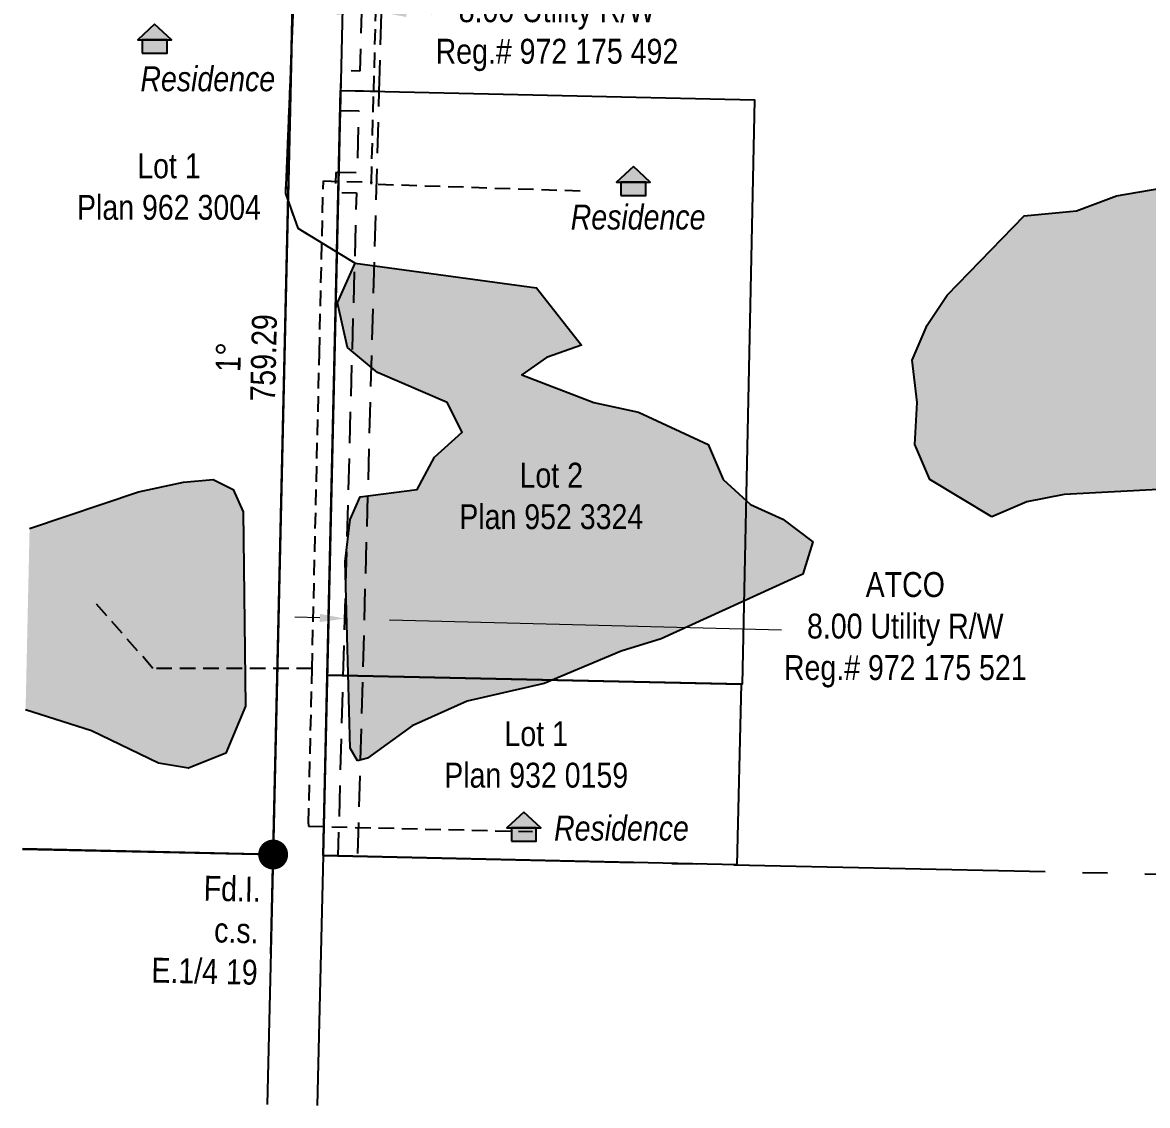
# Model space of a CAD drawing. Extents: x 397736 to 405633, y 6113180 to 6118658.
# Drawn here: x 398606.5 to 399058.3, y 6114017.9 to 6114452.6 of the extents above; entities that cross this region are included whole.
import ezdxf
from ezdxf.enums import TextEntityAlignment as Align

# ---------------------------------------------------------------- set-up
doc = ezdxf.new("R2010")
doc.units = 0
doc.header["$LTSCALE"] = 5
doc.header["$PDSIZE"] = 0.5
for name, pattern in [('foc-FLOWLINE', [3.75, 2.5, -1.25]), ('foc-QUARTERLINE', [33, 25, -3, 2, -3]), ('foc-WHEELTRACKS', [2, 0.4, -1.6]), ('UG_PIPE', [1.875, 1.25, -0.625])]:
    doc.linetypes.add(name, pattern=pattern)
doc.layers.get('Defpoints').update_dxf_attribs({"color": 9})
for name, color, linetype in [('AS-PIPE-UG', 44, 'UG_PIPE'), ('AS-RESIDENCE', 14, 'Continuous'), ('AS-TELUS', 224, 'foc-TEL'), ('F-EZE', 190, 'foc-FLOWLINE'), ('L-BD', 7, 'Continuous'), ('L-MON', 1, 'Continuous'), ('L-MON-T', 1, 'Continuous'), ('L-SEC', 7, 'Continuous'), ('L-SECQ', 8, 'foc-QUARTERLINE'), ('L-TITLEDB', 4, 'Continuous'), ('L-TITLEDB-T', 4, 'Continuous'), ('T-WATER', 160, 'Continuous'), ('T-WATER-H', 133, 'Continuous'), ('T-WATER-P3', 160, 'foc-WHEELTRACKS')]:
    doc.layers.add(name, color=color, linetype=linetype)
doc.layers.add('F-EZE-T', color=190, linetype='Continuous', lineweight=9)
doc.styles.add('80CG', font='ARIALN.TTF', dxfattribs={"height": 10})
doc.styles.add('80L', font='ARIALN.TTF', dxfattribs={"height": 10})
doc.styles.add('foc-LtypeFont', font='ARIALN.TTF', dxfattribs={"height": 7.35})
doc.linetypes.add('foc-TEL', pattern='A,2,-1,["T",foc-LtypeFont,S=0.2,R=0,X=-0.425,Y=-0.75],-1.24,8', length=12.24)
doc.linetypes.add('foc-TEL-NOLINE', pattern='A,0,-2,["T",foc-LtypeFont,S=0.2,R=0,X=-0.425,Y=-0.75],-10.24', length=12.24)
doc.linetypes.add('foc-TOPO-flowdirection-NOLINE', pattern='A,0,[">",foc-LtypeFont,S=0.3,R=0,X=0,Y=-0.945],-20,[">",foc-LtypeFont,S=0.3,R=0,X=0,Y=-0.945],0', length=20)
doc.dimstyles.new('Compass 5 000', dxfattribs={"dimscale": 5, "dimtxt": 9, "dimasz": 2, "dimexe": 0.2, "dimexo": 0.0625, "dimgap": 0.5, "dimtad": 0, "dimtih": 1, "dimtoh": 1, "dimzin": 0, "dimdsep": 46, "dimtxsty": '80CG', "dimcen": 0.1, "dimse1": 1, "dimse2": 1, "dimclrd": 256, "dimclrt": 256, "dimaunit": 1, "dimadec": 4, "dimazin": 0, "dimtfac": 0.06, "dimtofl": 0, "dimtmove": 0, "dimatfit": 1, "dimfxl": 0.2, "dimtolj": 1, "dimtzin": 0, "dimlwd": -1, "dimarcsym": 0})

# ---------------------------------------------------------------- blocks, each defined once
blk = doc.blocks.new('res_occ')
for points in [[(0.1, 0.891), (-1.257, -0.374), (1.457, -0.374)], [(-0.9, -1.425), (1.1, -1.425), (1.1, -0.374), (-0.9, -0.374)]]:
    blk.add_hatch(color=14).paths.add_polyline_path(points)
at = {"color": 14}
for points in [[(0.1, 0.891), (-1.257, -0.374), (1.457, -0.374)], [(-0.9, -1.425), (1.1, -1.425), (1.1, -0.374), (-0.9, -0.374)]]:
    blk.add_lwpolyline(points, close=True, dxfattribs=at)
blk = doc.blocks.new('*D46')
at = {"layer": 'Defpoints', "color": 0, "transparency": 16777216}
for p in [(398750.65, 6114456.75), (398737.1, 6114241.19), (398745.09, 6114240.99)]:
    blk.add_point(p, dxfattribs=at)
at = {"layer": 'F-EZE-T', "transparency": 16777216}
for p, q in [((398732.66, 6114457.21), (398722.66, 6114457.47)), ((398760.64, 6114456.49), (398770.64, 6114456.24))]:
    blk.add_line(p, q, dxfattribs=at)
for points in [[(398732.7, 6114458.88), (398732.61, 6114455.55), (398742.65, 6114456.96)], [(398760.69, 6114458.16), (398760.6, 6114454.83), (398750.65, 6114456.75)]]:
    blk.add_solid(points, dxfattribs=at)
at = {"layer": 'F-EZE-T', "transparency": 16777216, "insert": (398821.13, 6114456.24), "char_height": 10, "attachment_point": 5, "style": '80CG'}
blk.add_mtext('\\A1;ATCO\\P8.00 Utility R/W\\PReg.# 972 175 492', dxfattribs=at)
blk = doc.blocks.new('*D47')
at = {"layer": 'Defpoints', "color": 0, "transparency": 16777216}
for p in [(398736.94, 6114252.62), (398744.93, 6114252.41), (398743.92, 6114213.13)]:
    blk.add_point(p, dxfattribs=at)
at = {"layer": 'F-EZE-T', "transparency": 16777216}
for p, q in [((398725.93, 6114213.59), (398715.93, 6114213.85)), ((398753.92, 6114212.87), (398911.27, 6114208.82))]:
    blk.add_line(p, q, dxfattribs=at)
for points in [[(398725.97, 6114215.25), (398725.89, 6114211.92), (398735.93, 6114213.33)], [(398753.96, 6114214.53), (398753.87, 6114211.2), (398743.92, 6114213.13)]]:
    blk.add_solid(points, dxfattribs=at)
at = {"layer": 'F-EZE-T', "transparency": 16777216, "insert": (398961, 6114208.82), "char_height": 10, "attachment_point": 5, "style": '80CG'}
blk.add_mtext('\\A1;ATCO\\P8.00 Utility R/W\\PReg.# 972 175 521', dxfattribs=at)
blk = doc.blocks.new('fdia')
at = {"color": 255, "const_width": 1}
blk.add_lwpolyline([(-0.5, 0, 1), (0.5, 0, 1)], format="xyb", close=True, dxfattribs=at)
blk = doc.blocks.new('Fdiaa')
blk.add_blockref('fdia', (0, 0))
blk = doc.blocks.new('fdib')
at = {"color": 1, "const_width": 1.6}
blk.add_lwpolyline([(-0.4, 0, 1), (0.4, 0, 1)], format="xyb", close=True, dxfattribs=at)
at = {"color": 1}
blk.add_circle((0, 0), 0.8, dxfattribs=at)
blk = doc.blocks.new('Fdibb')
blk.add_blockref('fdib', (0, 0))
blk = doc.blocks.new('fdicc')
for name in ['Fdibb', 'Fdiaa']:
    blk.add_blockref(name, (0, 0))
blk = doc.blocks.new('FDI')
blk.add_blockref('fdicc', (0, 0))

msp = doc.modelspace()

# ---------------------------------------------------------------- hatches: boundary and pattern name
at = {"layer": 'T-WATER-H'}
h = msp.add_hatch(color=256, dxfattribs=at)
h.dxf.hatch_style = 1
h.paths.add_polyline_path([(398995.801, 6114254.19), (398970.826, 6114269.175), (398964.832, 6114283.159), (398965.831, 6114300.144), (398963.833, 6114317.126), (398969.827, 6114331.113), (398977.819, 6114343.103), (399008.788, 6114375.074), (399029.767, 6114377.074), (399045.751, 6114383.069), (399063.733, 6114386.067), (399079.717, 6114384.069), (399100.696, 6114370.082), (399108.688, 6114325.126), (399099.697, 6114312.139), (399092.704, 6114280.171), (399080.716, 6114272.178), (399062.734, 6114265.186), (399024.772, 6114263.184), (399009.787, 6114260.186)])
h = msp.add_hatch(color=256, dxfattribs=at)
h.dxf.hatch_style = 1
h.paths.add_polyline_path([(398741.055, 6114156.263), (398738.058, 6114161.259), (398736.06, 6114236.186), (398738.058, 6114253.169), (398742.054, 6114262.16), (398765.031, 6114265.159), (398772.024, 6114278.148), (398783.013, 6114288.139), (398777.019, 6114300.126), (398749.047, 6114312.112), (398737.059, 6114322.102), (398733.063, 6114340.084), (398740.056, 6114356.069), (398812.983, 6114346.085), (398830.965, 6114323.109), (398816.979, 6114318.113), (398806.989, 6114311.118), (398835.96, 6114300.132), (398853.942, 6114296.138), (398881.914, 6114283.152), (398887.908, 6114269.166), (398898.897, 6114259.177), (398911.884, 6114253.184), (398923.872, 6114244.195), (398919.876, 6114231.207), (398862.933, 6114205.226), (398846.949, 6114200.231), (398815.98, 6114187.24), (398785.011, 6114180.243), (398763.033, 6114170.252), (398745.051, 6114157.263)])
h = msp.add_hatch(color=256, dxfattribs=at)
h.dxf.hatch_style = 1
h.paths.add_polyline_path([(398609.375, 6114249.557), (398653.143, 6114264.15), (398671.125, 6114268.148), (398683.113, 6114269.148), (398691.105, 6114265.153), (398695.101, 6114256.162), (398696.1, 6114178.237), (398688.108, 6114159.255), (398673.123, 6114153.259), (398661.135, 6114155.257), (398634.162, 6114168.242), (398607.758, 6114176.641)])

# ---------------------------------------------------------------- linework, layer by layer
at = {"layer": 'AS-PIPE-UG'}
for points in [[(398746.603, 6114388.567), (398747.566, 6114424.995), (398760.272, 6114905.55), (398745.579, 6114905.871), (398745.429, 6114905.874), (398744.579, 6114905.893), (398725.255, 6114906.315), (398723.432, 6114906.355), (398707.785, 6114906.697), (398624.433, 6114908.519)], [(398721.36, 6114130.972), (398722.799, 6114193.245), (398725.731, 6114320.044), (398727.325, 6114388.997)], [(398727.325, 6114388.997), (398746.603, 6114388.567)], [(398746.603, 6114388.567), (398746.58, 6114387.682)], [(398830.505, 6114384.918), (398746.58, 6114387.682)], [(398722.799, 6114193.245), (398658.913, 6114193.358), (398634.399, 6114221.223)], [(398721.36, 6114130.973), (398721.336, 6114129.985), (398811.344, 6114127.829)]]:
    msp.add_lwpolyline(points, dxfattribs=at)
at = {"layer": 'AS-TELUS', "linetype": 'foc-TEL-NOLINE', "flags": 128}
msp.add_lwpolyline([(398706.209, 6114078.81), (398728.314, 6115046.98)], dxfattribs=at)
at = {"layer": 'F-EZE', "flags": 128}
for points in [[(398749.758, 6114424.945), (398763.243, 6114907.323), (398755.249, 6114907.546), (398741.986, 6114433.081), (398734.439, 6114433.292), (398734.256, 6114425.297), (398741.081, 6114425.142), (398749.758, 6114424.945)], [(398749.758, 6114424.945), (398734.256, 6114425.297), (398734.074, 6114417.302), (398741.54, 6114417.129), (398740.843, 6114392.223), (398732.374, 6114392.442), (398732.168, 6114384.448), (398740.619, 6114384.212), (398733.179, 6114118.043), (398741.174, 6114117.866), (398749.758, 6114424.945)]]:
    msp.add_lwpolyline(points, close=True, dxfattribs=at)
at = {"layer": 'L-SEC', "flags": 128}
for points in [[(398725.512, 6114922.413), (398707.169, 6114118.618)], [(398745.578, 6114921.964), (398727.255, 6114118.174)], [(398707.169, 6114118.618), (398704.825, 6114018.305)], [(398727.255, 6114118.174), (398724.883, 6114017.874)]]:
    msp.add_lwpolyline(points, dxfattribs=at)
at = {"layer": 'L-SECQ'}
for p, q in [((398707.169, 6114118.618), (398606.521, 6114120.84)), ((398727.255, 6114118.174), (399533.774, 6114100.339))]:
    msp.add_line(p, q, dxfattribs=at)
at = {"layer": 'L-TITLEDB', "flags": 128}
msp.add_lwpolyline([(398606.575, 6114120.824), (398707.169, 6114118.618), (398717.554, 6114574.968), (398616.908, 6114577.31)], dxfattribs=at)
for points in [[(398734.256, 6114425.297), (398900.475, 6114421.523), (398895.475, 6114187.063), (398728.906, 6114190.604)], [(398728.906, 6114190.604), (398895.128, 6114187.07), (398893.396, 6114114.498), (398727.255, 6114118.174)]]:
    msp.add_lwpolyline(points, close=True, dxfattribs=at)
at = {"layer": 'T-WATER'}
for points in [[(398995.801, 6114254.19), (398970.826, 6114269.175), (398964.832, 6114283.159), (398965.831, 6114300.144), (398963.833, 6114317.126), (398969.827, 6114331.113), (398977.819, 6114343.103), (399008.788, 6114375.074), (399029.767, 6114377.074), (399045.751, 6114383.069), (399063.733, 6114386.067), (399079.717, 6114384.069), (399100.696, 6114370.082), (399108.688, 6114325.126), (399099.697, 6114312.139), (399092.704, 6114280.171), (399080.716, 6114272.178), (399062.734, 6114265.186), (399024.772, 6114263.184), (399009.787, 6114260.186), (398995.801, 6114254.19)], [(398741.055, 6114156.263), (398738.058, 6114161.259), (398736.06, 6114236.186), (398738.058, 6114253.169), (398742.054, 6114262.16), (398765.031, 6114265.159), (398772.024, 6114278.148), (398783.013, 6114288.139), (398777.019, 6114300.126), (398749.047, 6114312.112), (398737.059, 6114322.102), (398733.063, 6114340.084), (398740.056, 6114356.069), (398812.983, 6114346.085), (398830.965, 6114323.109), (398816.979, 6114318.113), (398806.989, 6114311.118), (398835.96, 6114300.132), (398853.942, 6114296.138), (398881.914, 6114283.152), (398887.908, 6114269.166), (398898.897, 6114259.177), (398911.884, 6114253.184), (398923.872, 6114244.195), (398919.876, 6114231.207), (398862.933, 6114205.226), (398846.949, 6114200.231), (398815.98, 6114187.24), (398785.011, 6114180.243), (398763.033, 6114170.252), (398745.051, 6114157.263), (398741.055, 6114156.263)]]:
    msp.add_lwpolyline(points, close=True, dxfattribs=at)
msp.add_lwpolyline([(398609.375, 6114249.557), (398653.143, 6114264.15), (398671.125, 6114268.148), (398683.113, 6114269.148), (398691.105, 6114265.153), (398695.101, 6114256.162), (398696.1, 6114178.237), (398688.108, 6114159.255), (398673.123, 6114153.259), (398661.135, 6114155.257), (398634.162, 6114168.242), (398607.758, 6114176.641)], dxfattribs=at)
at = {"layer": 'T-WATER-P3', "flags": 128}
msp.add_lwpolyline([(398615.197, 6114512.089), (398620.177, 6114509.91), (398654.143, 6114506.916), (398674.123, 6114511.913), (398700.097, 6114526.901), (398714.083, 6114520.908), (398717.08, 6114504.923), (398712.084, 6114384.039), (398717.079, 6114370.053), (398740.056, 6114356.069)], dxfattribs=at)
at = {"layer": 'T-WATER-P3', "linetype": 'foc-TOPO-flowdirection-NOLINE', "flags": 128}
msp.add_lwpolyline([(398615.197, 6114512.089), (398620.177, 6114509.91), (398654.143, 6114506.916), (398674.123, 6114511.913), (398700.097, 6114526.901), (398714.083, 6114520.908), (398717.08, 6114504.923), (398712.084, 6114384.039), (398717.079, 6114370.053), (398740.056, 6114356.069)], dxfattribs=at)

# ---------------------------------------------------------------- block references
at = {"layer": 'AS-RESIDENCE', "xscale": 4.998114999999862, "yscale": 4.998114999999862, "zscale": 4.998114999999862}
for p in [(398659.087, 6114447.475), (398851.325, 6114390.339), (398807.325, 6114131.145)]:
    msp.add_blockref('res_occ', p, dxfattribs=at)

# ---------------------------------------------------------------- texts
at = {"layer": 'AS-RESIDENCE', "char_height": 9.99623, "width": 53.92005, "attachment_point": 5, "style": '80CG'}
for insert in [(398680.928, 6114429.954), (398853.718, 6114374.449), (398847.037, 6114129.134)]:
    msp.add_mtext('\\A1;{\\fArial Narrow|b0|i1|c0|p34;Residence}', dxfattribs=dict(at, insert=insert))
at = {"layer": 'L-BD', "style": '80L'}
for s, p in [('759.29', (398703.316, 6114317.989)), ('1°', (398689.075, 6114318.314))]:
    msp.add_text(s, height=9.9963, rotation=88.6927, dxfattribs=at).set_placement(p, align=Align.MIDDLE)
at = {"layer": 'L-MON-T', "insert": (398658.143, 6114110.589), "char_height": 9.99626, "width": 42.24655, "attachment_point": 1, "rotation": 358.73263, "style": '80L', "bg_fill": 3, "box_fill_scale": 1.15, "bg_fill_color": 256, "bg_fill_true_color": 256, "bg_fill_transparency": 0}
msp.add_mtext('\\pi21.27213;Fd.I.\\P\\pi25.8475;c.s.\\P\\pi1.00685;E.1/4 19', dxfattribs=at)
at = {"layer": 'L-TITLEDB-T', "char_height": 9.99623, "width": 73.4011, "attachment_point": 5, "style": '80CG'}
for s, insert in [('\\A1;Lot 1\\PPlan 962 3004', (398665.342, 6114386.682)), ('\\A1;Lot 2\\PPlan 952 3324', (398818.848, 6114262.508)), ('\\A1;Lot 1\\PPlan 932 0159', (398812.799, 6114158.74))]:
    msp.add_mtext(s, dxfattribs=dict(at, insert=insert))

# ---------------------------------------------------------------- dimensions: what is measured, and where the dimension line sits
at = {"layer": 'F-EZE-T'}
for base, p1, p2, angle, text, picture, middle in [((398750.647, 6114456.752), (398737.1, 6114241.192), (398745.094, 6114240.986), 358.52572, 'ATCO\\P8.00 Utility R/W\\PReg.# 972 175 492', '*D46', (398821.128, 6114456.237)), ((398743.92, 6114213.125), (398736.937, 6114252.618), (398744.931, 6114252.413), 358.52571, 'ATCO\\P8.00 Utility R/W\\PReg.# 972 175 521', '*D47', (398961.003, 6114208.818))]:
    dim = msp.add_linear_dim(base=base, p1=p1, p2=p2, angle=angle, text=text, dimstyle='Compass 5 000', dxfattribs=at)
    dim.commit()
    dim.dimension.update_dxf_attribs({"geometry": picture, "text_midpoint": middle, "dimtype": 161})

# ---------------------------------------------------------------- next in the draw order: block references
at = {"layer": 'L-MON', "xscale": 4.998133849999926, "yscale": 4.998133849999926, "zscale": 4.998133849999926}
msp.add_blockref('FDI', (398707.169, 6114118.618), dxfattribs=at)

doc.saveas('drawing.dxf')
